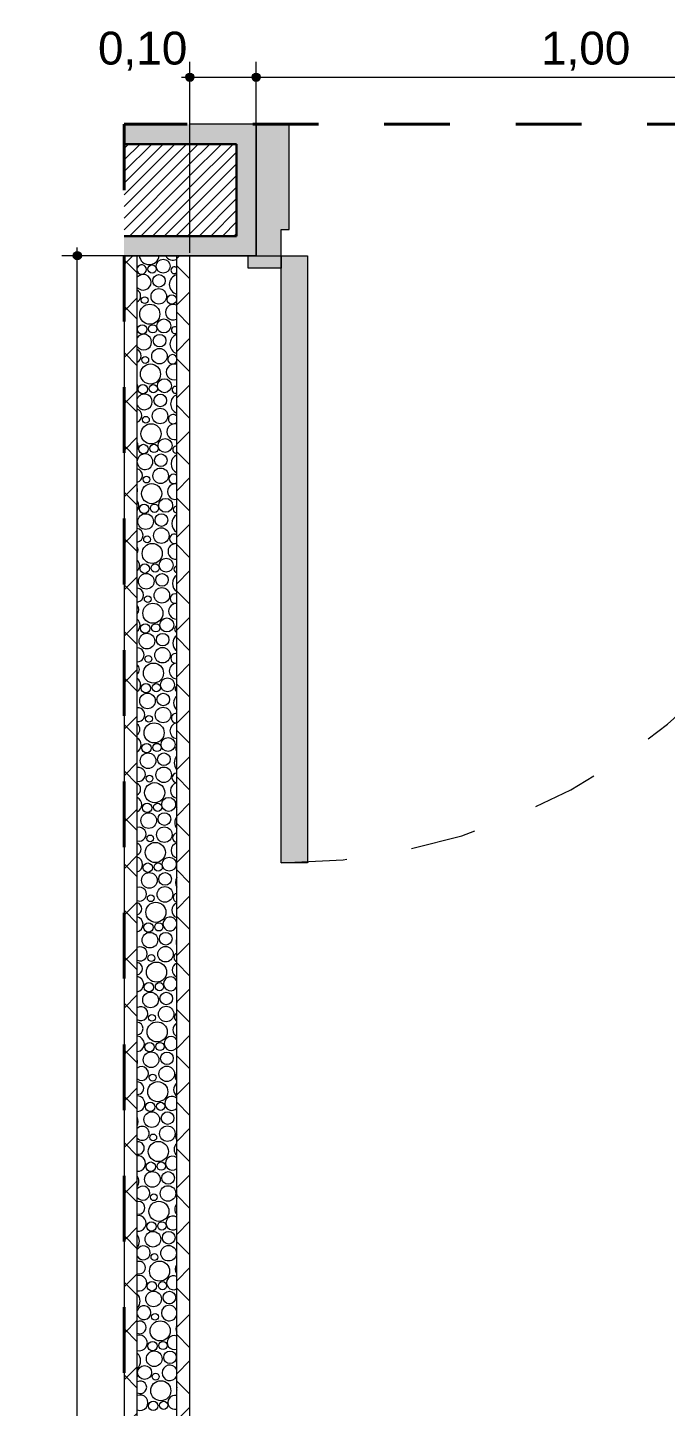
# Model space of a CAD drawing. Header units: metres. Extents: x -1.9 to 95.3, y -2.2 to 2.5.
# Drawn here: x 77.092 to 78.063, y 0.161 to 2.259 of the extents above; entities that cross this region are included whole.
import ezdxf

# ---------------------------------------------------------------- set-up
doc = ezdxf.new("R2010")
doc.units = ezdxf.units.M
doc.header["$MEASUREMENT"] = 0
doc.linetypes.add('Dashed', pattern=[0.035, 0.0225, -0.0125])
for name, color, linetype, lineweight in [('0_Caneta_No__1', 7, 'Continuous', 40), ('PAREDE CONSTRUIR_Caneta_No__241', 7, 'Continuous', 13), ('PAREDE CONSTRUIR_Caneta_No__255', 255, 'Continuous', 0), ('PAREDE CONSTRUIR_Caneta_No__3', 7, 'Continuous', 30), ('PAREDE CONSTRUIR_Caneta_No__83', 84, 'Continuous', 0), ('PAREDE CONSTRUIR_Caneta_No__91', 255, 'Continuous', 0)]:
    doc.layers.add(name, color=color, linetype=linetype, lineweight=lineweight)
for name, color, linetype, lineweight, true_color in [('0_Caneta_No__25', 7, 'Continuous', 13, 0x982312), ('PAREDE CONSTRUIR_Caneta_No__9', 7, 'Continuous', 9, 0x020202), ('PAREDE CONSTRUIR_Caneta_No__96', 7, 'Continuous', 0, 0xb6b6b6), ('PAREDE CONSTRUIR_Caneta_No__97', 7, 'Continuous', 13, 0x6b6b6b)]:
    doc.layers.add(name, color=color, linetype=linetype, lineweight=lineweight, true_color=true_color)
doc.styles.add('GENERATED_STYLE_1', font='arial.ttf')
doc.dimstyles.new('GENERATED_STYLE__1', dxfattribs={"dimtxt": 0.05, "dimasz": 0.02375, "dimexe": 0.18, "dimexo": 0.267183, "dimgap": 0, "dimtad": 1, "dimtih": 1, "dimtoh": 1, "dimzin": 0, "dimdsep": 46, "dimtxsty": 'GENERATED_STYLE_1', "dimblk": 'ARROWHEAD_11', "dimblk1": 'ARROWHEAD_11', "dimblk2": 'ARROWHEAD_11', "dimcen": 0.09, "dimclrd": 256, "dimclre": 256, "dimclrt": 256, "dimadec": 0, "dimazin": 0, "dimtfac": 1, "dimtdec": 4, "dimtmove": 0, "dimatfit": 3, "dimfxl": 0, "dimtolj": 1, "dimtzin": 0, "dimarcsym": 0})
doc.dimstyles.new('GENERATED_STYLE__2', dxfattribs={"dimtxt": 0.05, "dimasz": 0.02375, "dimexe": 0.18, "dimexo": 0.267183, "dimgap": 0, "dimtad": 1, "dimzin": 0, "dimdsep": 46, "dimtxsty": 'GENERATED_STYLE_1', "dimblk": 'ARROWHEAD_11', "dimblk1": 'ARROWHEAD_11', "dimblk2": 'ARROWHEAD_11', "dimcen": 0.09, "dimclrd": 256, "dimclre": 256, "dimclrt": 256, "dimadec": 0, "dimazin": 0, "dimtfac": 1, "dimtdec": 4, "dimtmove": 0, "dimatfit": 3, "dimfxl": 0, "dimtolj": 1, "dimtzin": 0, "dimarcsym": 0})
pattern_1 = [(45, (78.1621, 0.06339), (-0.0353553, 0.0353553), []), (135, (78.1621, 0.06339), (0.0353553, 0.0353553), [])]
pattern_2 = [(45, (78.162099, 0.063391), (-0.008838835, 0.008838835), [])]

# ---------------------------------------------------------------- blocks, each defined once
blk = doc.blocks.new('*X271', base_point=(78.1621, 0.0634))
at = {"layer": 'PAREDE CONSTRUIR_Caneta_No__96', "color": 253, "linetype": 'Continuous', "lineweight": 0, "true_color": 0xb6b6b6}
for centre, radius in [((77.2818, 1.8914), 0.00627), ((77.2987, 1.8958), 0.0106), ((77.2923, 1.8734), 0.00959), ((77.2705, 1.844), 0.00517), ((77.292, 1.8498), 0.0118), ((77.3118, 1.845), 0.00715), ((77.2783, 1.8226), 0.0153), ((77.2668, 1.7995), 0.00715), ((77.2828, 1.8004), 0.00627), ((77.2996, 1.8048), 0.0106), ((77.2932, 1.7824), 0.00959), ((77.293, 1.7588), 0.0118), ((77.2793, 1.7316), 0.0153), ((77.2714, 1.753), 0.00517), ((77.3005, 1.7138), 0.0106), ((77.2677, 1.7085), 0.00715), ((77.2837, 1.7094), 0.00627), ((77.2942, 1.6914), 0.00959), ((77.2939, 1.6678), 0.0118), ((77.2724, 1.662), 0.00517), ((77.2802, 1.6406), 0.0153), ((77.2687, 1.6175), 0.00715), ((77.2846, 1.6184), 0.00627), ((77.3015, 1.6228), 0.0106), ((77.2951, 1.6004), 0.00959), ((77.2733, 1.571), 0.00517), ((77.2948, 1.5768), 0.0118), ((77.2811, 1.5496), 0.0153), ((77.2696, 1.5265), 0.00715), ((77.2855, 1.5274), 0.00627), ((77.3024, 1.5318), 0.0106), ((77.272, 1.5072), 0.0119), ((77.296, 1.5094), 0.00959), ((77.2958, 1.4858), 0.0118), ((77.282, 1.4586), 0.0153), ((77.2742, 1.48), 0.00517), ((77.3033, 1.4408), 0.0106), ((77.2729, 1.4162), 0.0119), ((77.2705, 1.4355), 0.00715), ((77.2865, 1.4364), 0.00627), ((77.2969, 1.4184), 0.00959), ((77.2967, 1.3948), 0.0118), ((77.2752, 1.389), 0.00517), ((77.283, 1.3676), 0.0153), ((77.2714, 1.3445), 0.00715), ((77.2874, 1.3454), 0.00627), ((77.3042, 1.3498), 0.0106), ((77.2739, 1.3252), 0.0119), ((77.2979, 1.3274), 0.00959), ((77.2761, 1.298), 0.00517), ((77.2976, 1.3038), 0.0118), ((77.2839, 1.2766), 0.0153), ((77.2724, 1.2535), 0.00715), ((77.2883, 1.2544), 0.00627), ((77.3052, 1.2588), 0.0106), ((77.2748, 1.2342), 0.0119), ((77.2988, 1.2364), 0.00959), ((77.2985, 1.2128), 0.0118), ((77.2848, 1.1856), 0.0153), ((77.277, 1.207), 0.00517), ((77.3061, 1.1678), 0.0106), ((77.2757, 1.1432), 0.0119), ((77.2733, 1.1625), 0.00715), ((77.2892, 1.1634), 0.00627), ((77.2997, 1.1454), 0.00959), ((77.2995, 1.1218), 0.0118), ((77.2779, 1.116), 0.00517), ((77.2857, 1.0946), 0.0153), ((77.2742, 1.0715), 0.00715), ((77.2902, 1.0724), 0.00627), ((77.307, 1.0768), 0.0106), ((77.2766, 1.0522), 0.0119), ((77.3006, 1.0544), 0.00959), ((77.2789, 1.025), 0.00517), ((77.3004, 1.0308), 0.0118), ((77.2867, 1.0036), 0.0153), ((77.2751, 0.9805), 0.00715), ((77.2911, 0.9814), 0.00627), ((77.3079, 0.9858), 0.0106), ((77.2776, 0.9612), 0.0119), ((77.3016, 0.9634), 0.00959), ((77.3013, 0.9398), 0.0118), ((77.2876, 0.9126), 0.0153), ((77.2798, 0.934), 0.00517), ((77.2785, 0.8702), 0.0119), ((77.2761, 0.8895), 0.00715), ((77.292, 0.8904), 0.00627), ((77.3025, 0.8724), 0.00959), ((77.3022, 0.8488), 0.0118), ((77.2807, 0.843), 0.00517), ((77.2885, 0.8216), 0.0153), ((77.277, 0.7985), 0.00715), ((77.293, 0.7994), 0.00627), ((77.2794, 0.7792), 0.0119), ((77.3034, 0.7814), 0.00959), ((77.2816, 0.752), 0.00517), ((77.3032, 0.7578), 0.0118), ((77.2895, 0.7306), 0.0153), ((77.2779, 0.7075), 0.00715), ((77.2939, 0.7084), 0.00627), ((77.2803, 0.6882), 0.0119), ((77.3044, 0.6904), 0.00959), ((77.3041, 0.6668), 0.0118), ((77.2904, 0.6396), 0.0153), ((77.2826, 0.661), 0.00517), ((77.2813, 0.5972), 0.0119), ((77.2789, 0.6165), 0.00715), ((77.2948, 0.6174), 0.00627), ((77.3053, 0.5994), 0.00959), ((77.305, 0.5758), 0.0118), ((77.2835, 0.57), 0.00517), ((77.2913, 0.5486), 0.0153), ((77.2798, 0.5255), 0.00715), ((77.2957, 0.5264), 0.00627), ((77.2822, 0.5062), 0.0119), ((77.3062, 0.5084), 0.00959), ((77.2844, 0.479), 0.00517), ((77.3059, 0.4848), 0.0118), ((77.2922, 0.4576), 0.0153), ((77.2807, 0.4345), 0.00715), ((77.2967, 0.4354), 0.00627), ((77.2831, 0.4152), 0.0119), ((77.3071, 0.4174), 0.00959), ((77.3069, 0.3938), 0.0118), ((77.2932, 0.3666), 0.0153), ((77.2854, 0.388), 0.00517), ((77.284, 0.3242), 0.0119), ((77.2816, 0.3435), 0.00715), ((77.2976, 0.3444), 0.00627), ((77.3081, 0.3264), 0.00959), ((77.2863, 0.297), 0.00517), ((77.2941, 0.2756), 0.0153), ((77.2826, 0.2525), 0.00715), ((77.2985, 0.2534), 0.00627), ((77.285, 0.2332), 0.0119), ((77.309, 0.2354), 0.00959), ((77.2704, 0.2124), 0.0106), ((77.2872, 0.206), 0.00517), ((77.295, 0.1846), 0.0153), ((77.2835, 0.1615), 0.00715), ((77.2994, 0.1624), 0.00627)]:
    blk.add_circle(centre, radius, dxfattribs=at)
for centre, radius, start, end in [((77.2774, 1.9135), 0.0153, 187.1716, 352.8284), ((77.3133, 1.9167), 0.0119, 204.9179, 299.6744), ((77.2659, 1.8905), 0.00715, 200.8304, 159.1697), ((77.3155, 1.8895), 0.00517, 44.6621, 315.338), ((77.2683, 1.8712), 0.0119, 220.3033, 139.6967), ((77.3233, 1.868), 0.0153, 105.6618, 254.3382), ((77.2537, 1.8503), 0.0106, 301.258, 58.7421), ((77.3142, 1.8257), 0.0119, 65.3324, 294.6677), ((77.2692, 1.7802), 0.0119, 212.8231, 147.1769), ((77.3243, 1.7771), 0.0153, 109.3008, 250.6992), ((77.3164, 1.7985), 0.00517, 57.8626, 302.1374), ((77.2546, 1.7593), 0.0106, 295.5794, 64.4206), ((77.3151, 1.7347), 0.0119, 70.1452, 289.8548), ((77.3127, 1.754), 0.00715, 25.2121, 334.7879), ((77.248, 1.7133), 0.0118, 341.6191, 18.381), ((77.2701, 1.6892), 0.0119, 203.3553, 156.6447), ((77.3252, 1.6861), 0.0153, 113.0227, 246.9773), ((77.3174, 1.7075), 0.00517, 69.3513, 290.6488), ((77.2555, 1.6683), 0.0106, 290.1592, 69.8408), ((77.3137, 1.663), 0.00715, 39.1904, 320.8096), ((77.3161, 1.6437), 0.0119, 74.8159, 285.1841), ((77.2489, 1.6223), 0.0118, 330.5299, 29.4702), ((77.3183, 1.6165), 0.00517, 80.0189, 279.9812), ((77.2711, 1.5982), 0.0119, 185.2651, 174.735), ((77.3261, 1.5951), 0.0153, 116.8505, 243.1496), ((77.2565, 1.5773), 0.0106, 284.9218, 75.0783), ((77.3146, 1.572), 0.00715, 49.8071, 310.1929), ((77.2501, 1.5549), 0.00959, 341.9176, 18.0825), ((77.317, 1.5527), 0.0119, 79.3852, 280.6148), ((77.2498, 1.5313), 0.0118, 322.3957, 37.6043), ((77.327, 1.5041), 0.0153, 120.8126, 239.1874), ((77.3192, 1.5255), 0.00517, 90.3432, 269.6568), ((77.2574, 1.4863), 0.0106, 279.8093, 80.1907), ((77.251, 1.4639), 0.00959, 328.6437, 31.3563), ((77.3179, 1.4617), 0.0119, 83.8871, 276.1129), ((77.3155, 1.481), 0.00715, 58.9573, 301.0427), ((77.2508, 1.4403), 0.0118, 315.5511, 44.449), ((77.3202, 1.4345), 0.00517, 100.6788, 259.3212), ((77.2583, 1.3953), 0.0106, 274.7747, 85.2253), ((77.328, 1.4131), 0.0153, 124.9457, 235.0543), ((77.3164, 1.39), 0.00715, 67.2948, 292.7052), ((77.2519, 1.3729), 0.00959, 319.2255, 40.7746), ((77.3189, 1.3707), 0.0119, 88.3513, 271.6487), ((77.2517, 1.3493), 0.0118, 309.4575, 50.5425), ((77.3211, 1.3435), 0.00517, 111.384, 248.616), ((77.3289, 1.3221), 0.0153, 129.2991, 230.701), ((77.2592, 1.3043), 0.0106, 269.777, 90.223), ((77.3174, 1.299), 0.00715, 75.1492, 284.8508), ((77.2529, 1.2819), 0.00959, 311.3474, 48.6527), ((77.3198, 1.2797), 0.0119, 92.8055, 267.1945), ((77.2526, 1.2583), 0.0118, 303.8581, 56.142), ((77.3298, 1.2311), 0.0153, 133.9425, 226.0575), ((77.322, 1.2525), 0.00517, 122.9516, 237.0484), ((77.2602, 1.2133), 0.0106, 264.7775, 95.2225), ((77.2538, 1.1909), 0.00959, 304.3301, 55.67), ((77.3207, 1.1887), 0.0119, 97.2767, 262.7233), ((77.3183, 1.208), 0.00715, 82.7259, 277.2741), ((77.2535, 1.1673), 0.0118, 298.605, 61.395), ((77.3229, 1.1615), 0.00517, 136.323, 223.6771), ((77.2611, 1.1223), 0.0106, 259.7377, 100.2623), ((77.3307, 1.1401), 0.0153, 138.9821, 221.0179), ((77.3192, 1.117), 0.00715, 90.176, 269.824), ((77.2547, 1.0999), 0.00959, 297.859, 62.1411), ((77.3216, 1.0977), 0.0119, 101.7931, 258.2069), ((77.2545, 1.0763), 0.0118, 293.6032, 66.3968), ((77.3239, 1.0705), 0.00517, 154.4963, 205.5037), ((77.3317, 1.0491), 0.0153, 144.5946, 215.4055), ((77.262, 1.0313), 0.0106, 254.6161, 105.3839), ((77.3201, 1.026), 0.00715, 97.629, 262.371), ((77.2556, 1.0089), 0.00959, 291.7547, 68.2453), ((77.3226, 1.0067), 0.0119, 106.3853, 253.6148), ((77.2554, 0.9853), 0.0118, 288.7858, 71.2142), ((77.3326, 0.9581), 0.0153, 151.1209, 208.8791), ((77.2629, 0.9403), 0.0106, 249.3649, 110.6352), ((77.2566, 0.9179), 0.00959, 285.9007, 74.0993), ((77.3235, 0.9157), 0.0119, 111.0886, 248.9114), ((77.3211, 0.935), 0.00715, 105.2152, 254.7848), ((77.2563, 0.8943), 0.0118, 284.1028, 75.8972), ((77.3089, 0.8948), 0.0106, 13.9497, 346.0503), ((77.3335, 0.8671), 0.0153, 159.4244, 200.5757), ((77.2639, 0.8493), 0.0106, 243.9251, 116.075), ((77.322, 0.844), 0.00715, 113.0872, 246.9128), ((77.2575, 0.8269), 0.00959, 280.213, 79.787), ((77.3244, 0.8247), 0.0119, 115.9463, 244.0538), ((77.2572, 0.8033), 0.0118, 279.5143, 80.4857), ((77.3098, 0.8038), 0.0106, 27.9476, 332.0525), ((77.3345, 0.7761), 0.0153, 175.3988, 184.6012), ((77.2648, 0.7583), 0.0106, 238.2188, 121.7812), ((77.3229, 0.753), 0.00715, 121.4543, 238.5457), ((77.2584, 0.7359), 0.00959, 274.6256, 85.3744), ((77.3253, 0.7337), 0.0119, 121.0138, 238.9862), ((77.2582, 0.7123), 0.0118, 274.9867, 85.0133), ((77.3107, 0.7128), 0.0106, 37.2269, 322.7731), ((77.2445, 0.6851), 0.0153, 344.4933, 15.5067), ((77.2657, 0.6673), 0.0106, 232.1347, 127.8654), ((77.2594, 0.6449), 0.00959, 269.0822, 90.9178), ((77.3263, 0.6427), 0.0119, 126.3674, 233.6326), ((77.3239, 0.662), 0.00715, 130.6552, 229.3448), ((77.2591, 0.6213), 0.0118, 270.4903, 89.5098), ((77.3117, 0.6218), 0.0106, 44.837, 315.163), ((77.2454, 0.5941), 0.0153, 334.5594, 25.4406), ((77.2667, 0.5763), 0.0106, 225.4976, 134.5024), ((77.3248, 0.571), 0.00715, 141.3699, 218.6301), ((77.2603, 0.5539), 0.00959, 263.5301, 96.4699), ((77.3272, 0.5517), 0.0119, 132.1194, 227.8806), ((77.26, 0.5303), 0.0118, 265.9968, 94.0032), ((77.3126, 0.5308), 0.0106, 51.5388, 308.4612), ((77.2463, 0.5031), 0.0153, 327.4011, 32.5989), ((77.2676, 0.4853), 0.0106, 217.9945, 142.0055), ((77.3257, 0.48), 0.00715, 155.6272, 204.3729), ((77.2612, 0.4629), 0.00959, 257.9161, 102.0839), ((77.3281, 0.4607), 0.0119, 138.4515, 221.5486), ((77.2609, 0.4393), 0.0118, 261.4785, 98.5215), ((77.3135, 0.4398), 0.0106, 57.666, 302.334), ((77.2472, 0.4121), 0.0153, 321.4344, 38.5656), ((77.2685, 0.3944), 0.0106, 208.9313, 151.0687), ((77.2621, 0.3719), 0.00959, 252.1813, 107.8188), ((77.2619, 0.3483), 0.0118, 256.906, 103.094), ((77.3144, 0.3489), 0.0106, 63.4023, 296.5977), ((77.329, 0.3697), 0.0119, 145.7012, 214.2988), ((77.2482, 0.3211), 0.0153, 316.1641, 43.8359), ((77.2694, 0.3034), 0.0106, 195.7762, 164.2238), ((77.3078, 0.3028), 0.0118, 15.5626, 344.4374), ((77.2631, 0.2809), 0.00959, 246.2548, 113.7452), ((77.33, 0.2787), 0.0119, 154.6658, 205.3343), ((77.2628, 0.2573), 0.0118, 252.2467, 107.7533), ((77.3154, 0.2579), 0.0106, 68.8634, 291.1366), ((77.2491, 0.2301), 0.0153, 311.3577, 48.6423), ((77.2535, 0.2079), 0.00627, 334.9597, 25.0403), ((77.3087, 0.2118), 0.0118, 27.7523, 332.2477), ((77.264, 0.1899), 0.00959, 240.0442, 119.9559), ((77.3309, 0.1877), 0.0119, 168.9749, 191.0251), ((77.2637, 0.1663), 0.0118, 247.4626, 112.5375), ((77.3163, 0.1669), 0.0106, 74.1297, 285.8704)]:
    blk.add_arc(centre, radius, start, end, dxfattribs=at)
blk = doc.blocks.new('*D278', base_point=(78.1621, 0.0634))
at = {"layer": '0_Caneta_No__25', "linetype": 'Continuous', "lineweight": 13, "true_color": 0x982312}
for points in [[(77.1617, 1.9116), (77.1622, 1.9092), (77.1636, 1.9072), (77.1656, 1.9059), (77.168, 1.9054), (77.1704, 1.9059), (77.1724, 1.9072), (77.1738, 1.9092), (77.1742, 1.9116), (77.1738, 1.914), (77.1724, 1.9161), (77.1704, 1.9174), (77.168, 1.9179), (77.1656, 1.9174), (77.1636, 1.9161), (77.1622, 1.914)], [(77.1617, -1.7848), (77.1622, -1.7872), (77.1636, -1.7893), (77.1656, -1.7906), (77.168, -1.7911), (77.1704, -1.7906), (77.1724, -1.7893), (77.1738, -1.7872), (77.1742, -1.7848), (77.1738, -1.7825), (77.1724, -1.7804), (77.1704, -1.7791), (77.168, -1.7786), (77.1656, -1.7791), (77.1636, -1.7804), (77.1622, -1.7825)]]:
    blk.add_hatch(color=24, dxfattribs=at).paths.add_polyline_path(points)
at = {"layer": '0_Caneta_No__25', "color": 24, "linetype": 'Continuous', "lineweight": 13, "true_color": 0x982312}
for p, q in [((77.1617, 1.9116), (77.1445, 1.9116)), ((77.168, 1.9179), (77.168, 1.9241)), ((77.4352, 1.9116), (77.1742, 1.9116)), ((77.168, -1.7786), (77.168, 1.9054)), ((77.1617, -1.7848), (77.1445, -1.7848)), ((77.168, -1.7973), (77.168, -1.7911)), ((77.4352, -1.7848), (77.1742, -1.7848))]:
    blk.add_line(p, q, dxfattribs=at)
for centre in [(77.168, 1.9116), (77.168, -1.7848)]:
    blk.add_circle(centre, 0.00625, dxfattribs=at)
at = {"layer": '0_Caneta_No__25', "color": 24, "lineweight": 13, "true_color": 0x982312, "insert": (77.158, -0.0033), "char_height": 0.05, "attachment_point": 7, "rotation": 90, "style": 'GENERATED_STYLE_1'}
blk.add_mtext('\\A1;{\\pql;\\fArial|b0|i0|c0|p0;\\W1.000000;3,70}', dxfattribs=at)
blk = doc.blocks.new('ARROWHEAD_11')
at = {"color": 0, "linetype": 'Continuous', "lineweight": 0}
blk.add_line((0, 0), (-1, 0), dxfattribs=at)
at = {"color": 0, "linetype": 'Continuous', "lineweight": 0, "const_width": 0.25, "flags": 128}
blk.add_lwpolyline([(-0.125, 0, 1), (0.125, 0, 1)], format="xyb", close=True, dxfattribs=at)
blk = doc.blocks.new('*D283', base_point=(78.1621, 0.0634))
at = {"layer": '0_Caneta_No__25', "linetype": 'Continuous', "lineweight": 13, "true_color": 0x982312}
for points in [[(77.3329, 2.1832), (77.3334, 2.1808), (77.3348, 2.1787), (77.3368, 2.1774), (77.3392, 2.1769), (77.3416, 2.1774), (77.3436, 2.1787), (77.345, 2.1808), (77.3454, 2.1832), (77.345, 2.1856), (77.3436, 2.1876), (77.3416, 2.1889), (77.3392, 2.1894), (77.3368, 2.1889), (77.3348, 2.1876), (77.3334, 2.1856)], [(77.434, 2.1832), (77.4345, 2.1808), (77.4358, 2.1787), (77.4378, 2.1774), (77.4402, 2.1769), (77.4426, 2.1774), (77.4447, 2.1787), (77.446, 2.1808), (77.4465, 2.1832), (77.446, 2.1856), (77.4447, 2.1876), (77.4426, 2.1889), (77.4402, 2.1894), (77.4378, 2.1889), (77.4358, 2.1876), (77.4345, 2.1856)]]:
    blk.add_hatch(color=24, dxfattribs=at).paths.add_polyline_path(points)
at = {"layer": '0_Caneta_No__25', "color": 24, "linetype": 'Continuous', "lineweight": 13, "true_color": 0x982312}
for p, q in [((77.3392, 2.1894), (77.3392, 2.2066)), ((77.4402, 2.1894), (77.4402, 2.2066)), ((77.3267, 2.1832), (77.3329, 2.1832)), ((77.3454, 2.1832), (77.434, 2.1832)), ((77.3392, 1.916), (77.3392, 2.1769)), ((77.4402, 1.916), (77.4402, 2.1769))]:
    blk.add_line(p, q, dxfattribs=at)
for centre in [(77.3392, 2.1832), (77.4402, 2.1832)]:
    blk.add_circle(centre, 0.00625, dxfattribs=at)
at = {"layer": '0_Caneta_No__25', "color": 24, "lineweight": 13, "true_color": 0x982312, "insert": (77.1995, 2.1932), "char_height": 0.05, "attachment_point": 7, "style": 'GENERATED_STYLE_1'}
blk.add_mtext('\\A1;{\\pql;\\fArial|b0|i0|c0|p0;\\W1.000000;0,10}', dxfattribs=at)
blk = doc.blocks.new('*D284', base_point=(78.1621, 0.0634))
at = {"layer": '0_Caneta_No__25', "linetype": 'Continuous', "lineweight": 13, "true_color": 0x982312}
for points in [[(77.434, 2.1832), (77.4345, 2.1808), (77.4358, 2.1787), (77.4378, 2.1774), (77.4402, 2.1769), (77.4426, 2.1774), (77.4447, 2.1787), (77.446, 2.1808), (77.4465, 2.1832), (77.446, 2.1856), (77.4447, 2.1876), (77.4426, 2.1889), (77.4402, 2.1894), (77.4378, 2.1889), (77.4358, 2.1876), (77.4345, 2.1856)], [(78.434, 2.1832), (78.4345, 2.1808), (78.4358, 2.1787), (78.4378, 2.1774), (78.4402, 2.1769), (78.4426, 2.1774), (78.4447, 2.1787), (78.446, 2.1808), (78.4465, 2.1832), (78.446, 2.1856), (78.4447, 2.1876), (78.4426, 2.1889), (78.4402, 2.1894), (78.4378, 2.1889), (78.4358, 2.1876), (78.4345, 2.1856)]]:
    blk.add_hatch(color=24, dxfattribs=at).paths.add_polyline_path(points)
at = {"layer": '0_Caneta_No__25', "color": 24, "linetype": 'Continuous', "lineweight": 13, "true_color": 0x982312}
for p, q in [((77.4402, 2.1894), (77.4402, 2.2066)), ((78.4402, 2.1894), (78.4402, 2.2066)), ((77.4465, 2.1832), (78.434, 2.1832)), ((77.4402, 1.916), (77.4402, 2.1769)), ((78.4402, 1.916), (78.4402, 2.1769))]:
    blk.add_line(p, q, dxfattribs=at)
for centre in [(77.4402, 2.1832), (78.4402, 2.1832)]:
    blk.add_circle(centre, 0.00625, dxfattribs=at)
at = {"layer": '0_Caneta_No__25', "color": 24, "lineweight": 13, "true_color": 0x982312, "insert": (77.8735, 2.1932), "char_height": 0.05, "attachment_point": 7, "style": 'GENERATED_STYLE_1'}
blk.add_mtext('\\A1;{\\pql;\\fArial|b0|i0|c0|p0;\\W1.000000;1,00}', dxfattribs=at)

msp = doc.modelspace()

# ---------------------------------------------------------------- hatches: boundary and pattern name
at = {"layer": 'PAREDE CONSTRUIR_Caneta_No__241', "linetype": 'Continuous', "lineweight": 13}
h = msp.add_hatch(dxfattribs=at)
h.set_pattern_fill('common_brick_0015', style=0, pattern_type=2)
h.set_pattern_definition(pattern_2)
h.paths.add_polyline_path([(77.3392, 2.0816), (77.2392, 2.0816), (77.2392, 1.9416), (77.3392, 1.9416)])
h = msp.add_hatch(dxfattribs=at)
h.set_pattern_fill('common_brick_0015', style=0, pattern_type=2)
h.set_pattern_definition(pattern_2)
h.paths.add_polyline_path([(77.3392, 1.9416), (77.4102, 1.9416), (77.4102, 2.0816), (77.3392, 2.0816)])
at = {"layer": 'PAREDE CONSTRUIR_Caneta_No__255', "linetype": 'Continuous', "lineweight": 0}
for points in [[(77.4402, 1.9116), (77.4782, 1.9116), (77.4782, 1.9516), (77.4902, 1.9516), (77.4902, 2.1116), (77.4402, 2.1116)], [(77.4782, 1.8926), (77.4782, 1.9116), (77.4282, 1.9116), (77.4282, 1.8926)], [(77.4782, 0.9876), (77.5182, 0.9876), (77.5182, 1.9116), (77.4782, 1.9116)]]:
    msp.add_hatch(color=255, dxfattribs=at).paths.add_polyline_path(points)
at = {"layer": 'PAREDE CONSTRUIR_Caneta_No__83', "linetype": 'Continuous', "lineweight": 0}
h = msp.add_hatch(dxfattribs=at)
h.set_pattern_fill('Placomur_0015', color=84, style=0, pattern_type=2)
h.set_pattern_definition(pattern_1)
h.paths.add_polyline_path([(77.2592, 1.9116), (77.2392, 1.9116), (77.2392, -1.7848), (77.2592, -1.7848)])
h = msp.add_hatch(dxfattribs=at)
h.set_pattern_fill('Placomur_0015', color=84, style=0, pattern_type=2)
h.set_pattern_definition(pattern_1)
h.paths.add_polyline_path([(77.3392, -1.7848), (77.3392, 1.9116), (77.3192, 1.9116), (77.3192, -1.7848)])
at = {"layer": 'PAREDE CONSTRUIR_Caneta_No__91', "linetype": 'Continuous', "lineweight": 0}
for points in [[(77.3392, 2.1116), (77.2392, 2.1116), (77.2392, 2.0816), (77.3392, 2.0816)], [(77.4402, 2.1116), (77.3392, 2.1116), (77.3392, 2.0816), (77.4102, 2.0816)], [(77.4102, 1.9416), (77.4402, 1.9416), (77.4402, 2.1116), (77.4102, 2.0816)], [(77.3392, 1.9416), (77.2392, 1.9416), (77.2392, 1.9116), (77.3392, 1.9116)], [(77.4402, 1.9416), (77.3392, 1.9416), (77.3392, 1.9116), (77.4402, 1.9116)]]:
    msp.add_hatch(color=255, dxfattribs=at).paths.add_polyline_path(points)

# ---------------------------------------------------------------- linework, layer by layer
at = {"layer": '0_Caneta_No__1', "color": 7, "linetype": 'Dashed', "lineweight": 40}
msp.add_lwpolyline([(79.135, -1.9848), (79.135, 2.1116), (77.2392, 2.1116), (77.2392, -1.9848)], close=True, dxfattribs=at)
at = {"layer": 'PAREDE CONSTRUIR_Caneta_No__241', "color": 7, "linetype": 'Continuous', "lineweight": 13}
for p, q in [((77.4402, 2.0816), (77.4402, 2.1116)), ((77.4402, 2.0816), (77.4402, 2.1116)), ((77.4402, 2.0816), (77.4402, 2.1116)), ((77.4402, 2.0816), (77.4402, 2.1116)), ((77.4402, 2.0816), (77.4402, 2.1116)), ((77.4402, 2.0816), (77.4402, 2.1116)), ((77.4402, 1.9416), (77.4402, 2.0816)), ((77.4402, 1.9416), (77.4402, 2.0816)), ((77.4402, 1.9416), (77.4402, 2.0816)), ((77.4402, 1.9416), (77.4402, 2.0816)), ((77.4402, 1.9416), (77.4402, 2.0816)), ((77.4402, 1.9416), (77.4402, 2.0816)), ((77.4402, 1.9116), (77.4402, 1.9416)), ((77.4402, 1.9116), (77.4402, 1.9416)), ((77.4402, 1.9116), (77.4402, 1.9416)), ((77.2592, -1.7848), (77.2592, 1.9116)), ((77.3192, -1.7848), (77.3192, 1.9116)), ((77.4402, 1.9116), (77.4282, 1.9116)), ((77.4402, 1.9116), (77.4282, 1.9116)), ((77.4402, 1.9116), (77.4282, 1.9116))]:
    msp.add_line(p, q, dxfattribs=at)
for points in [[(77.4402, 2.1116), (77.3392, 2.1116)], [(77.2392, 1.9116), (77.2392, -1.7848)], [(77.2392, 1.9116), (77.3392, 1.9116)], [(77.3392, -1.7848), (77.3392, 1.9116)], [(77.3392, 1.9116), (77.4402, 1.9116)]]:
    msp.add_lwpolyline(points, dxfattribs=at)
at = {"layer": 'PAREDE CONSTRUIR_Caneta_No__3', "color": 7, "linetype": 'Continuous', "lineweight": 30}
for p, q in [((77.3392, 2.0816), (77.2392, 2.0816)), ((77.4102, 2.0816), (77.3392, 2.0816)), ((77.4102, 2.0816), (77.4102, 1.9416)), ((77.2392, 1.9416), (77.3392, 1.9416)), ((77.3392, 1.9416), (77.4102, 1.9416))]:
    msp.add_line(p, q, dxfattribs=at)
at = {"layer": 'PAREDE CONSTRUIR_Caneta_No__9', "color": 18, "linetype": 'Continuous', "lineweight": 9, "true_color": 0x020202}
for p, q in [((77.4402, 2.1116), (77.4402, 1.9116)), ((77.4902, 1.9516), (77.4902, 2.1116)), ((77.4782, 1.9116), (77.4782, 1.9516)), ((77.4782, 1.9516), (77.4902, 1.9516)), ((77.4282, 1.8926), (77.4282, 1.9116)), ((77.4282, 1.9116), (77.4782, 1.9116)), ((77.4402, 1.9116), (77.4782, 1.9116)), ((77.4782, 1.9116), (77.4782, 1.8926)), ((77.4782, 0.9876), (77.4782, 1.9116)), ((77.4782, 1.9116), (77.5182, 1.9116)), ((77.5182, 1.9116), (77.5182, 0.9876)), ((77.4782, 1.8926), (77.4282, 1.8926)), ((77.5182, 0.9876), (77.4782, 0.9876))]:
    msp.add_line(p, q, dxfattribs=at)
at = {"layer": 'PAREDE CONSTRUIR_Caneta_No__97', "color": 251, "linetype": 'Dashed', "lineweight": 13, "true_color": 0x6b6b6b}
msp.add_arc((77.4782, 1.9116), 0.924, 270, 0, dxfattribs=at)

# ---------------------------------------------------------------- block references
at = {"layer": 'PAREDE CONSTRUIR_Caneta_No__96', "color": 253, "linetype": 'Continuous', "lineweight": 0, "true_color": 0xb6b6b6}
msp.add_blockref('*X271', (78.1621, 0.0634), dxfattribs=at)

# ---------------------------------------------------------------- dimensions: what is measured, and where the dimension line sits
at = {"color": 24, "linetype": 'Continuous', "lineweight": 13, "true_color": 0x982312}
for base, p1, p2, picture, middle in [((77.4402, 2.1832), (77.3392, 1.9116), (77.4402, 1.9116), '*D283', (77.2642, 2.2182)), ((78.4402, 2.1832), (77.4402, 1.9116), (78.4402, 2.0816), '*D284', (77.9382, 2.2182))]:
    dim = msp.add_linear_dim(base=base, p1=p1, p2=p2, dimstyle='GENERATED_STYLE__1', dxfattribs=at)
    dim.commit()
    dim.dimension.update_dxf_attribs({"geometry": picture, "text_midpoint": middle, "dimtype": 160})
dim = msp.add_linear_dim(base=(77.168, 1.9116), p1=(77.3392, -1.7848), p2=(77.3557, 1.9116), angle=90, dimstyle='GENERATED_STYLE__2', dxfattribs=at)
dim.commit()
dim.dimension.update_dxf_attribs({"geometry": '*D278', "text_midpoint": (77.133, 0.0614), "dimtype": 160, "text_rotation": 90})

doc.saveas('drawing.dxf')
